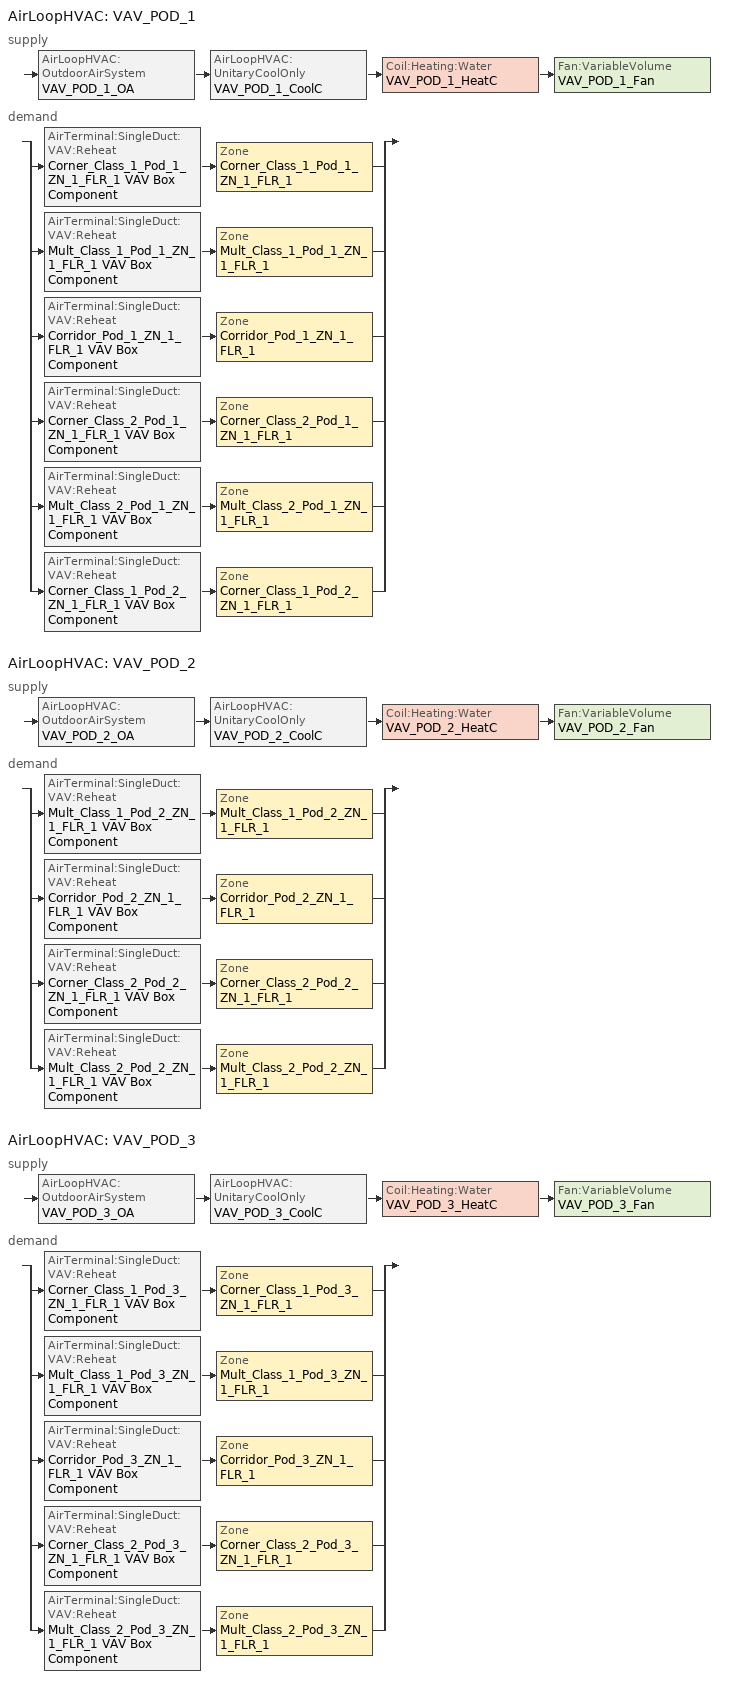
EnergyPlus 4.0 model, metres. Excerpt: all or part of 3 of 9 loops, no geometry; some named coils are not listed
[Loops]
AirLoopHVAC 'VAV_POD_1'
 supply: AirLoopHVAC:OutdoorAirSystem 'VAV_POD_1_OA' > AirLoopHVAC:UnitaryCoolOnly 'VAV_POD_1_CoolC' > Coil:Heating:Water 'VAV_POD_1_HeatC' > Fan:VariableVolume 'VAV_POD_1_Fan'
 demand: split
  | AirTerminal:SingleDuct:VAV:Reheat 'Corner_Class_1_Pod_1_ZN_1_FLR_1 VAV Box Component' > Zone 'Corner_Class_1_Pod_1_ZN_1_FLR_1'
  | AirTerminal:SingleDuct:VAV:Reheat 'Mult_Class_1_Pod_1_ZN_1_FLR_1 VAV Box Component' > Zone 'Mult_Class_1_Pod_1_ZN_1_FLR_1'
  | AirTerminal:SingleDuct:VAV:Reheat 'Corridor_Pod_1_ZN_1_FLR_1 VAV Box Component' > Zone 'Corridor_Pod_1_ZN_1_FLR_1'
  | AirTerminal:SingleDuct:VAV:Reheat 'Corner_Class_2_Pod_1_ZN_1_FLR_1 VAV Box Component' > Zone 'Corner_Class_2_Pod_1_ZN_1_FLR_1'
  | AirTerminal:SingleDuct:VAV:Reheat 'Mult_Class_2_Pod_1_ZN_1_FLR_1 VAV Box Component' > Zone 'Mult_Class_2_Pod_1_ZN_1_FLR_1'
  | AirTerminal:SingleDuct:VAV:Reheat 'Corner_Class_1_Pod_2_ZN_1_FLR_1 VAV Box Component' > Zone 'Corner_Class_1_Pod_2_ZN_1_FLR_1'
AirLoopHVAC 'VAV_POD_2'
 supply: AirLoopHVAC:OutdoorAirSystem 'VAV_POD_2_OA' > AirLoopHVAC:UnitaryCoolOnly 'VAV_POD_2_CoolC' > Coil:Heating:Water 'VAV_POD_2_HeatC' > Fan:VariableVolume 'VAV_POD_2_Fan'
 demand: split
  | AirTerminal:SingleDuct:VAV:Reheat 'Mult_Class_1_Pod_2_ZN_1_FLR_1 VAV Box Component' > Zone 'Mult_Class_1_Pod_2_ZN_1_FLR_1'
  | AirTerminal:SingleDuct:VAV:Reheat 'Corridor_Pod_2_ZN_1_FLR_1 VAV Box Component' > Zone 'Corridor_Pod_2_ZN_1_FLR_1'
  | AirTerminal:SingleDuct:VAV:Reheat 'Corner_Class_2_Pod_2_ZN_1_FLR_1 VAV Box Component' > Zone 'Corner_Class_2_Pod_2_ZN_1_FLR_1'
  | AirTerminal:SingleDuct:VAV:Reheat 'Mult_Class_2_Pod_2_ZN_1_FLR_1 VAV Box Component' > Zone 'Mult_Class_2_Pod_2_ZN_1_FLR_1'
AirLoopHVAC 'VAV_POD_3'
 supply: AirLoopHVAC:OutdoorAirSystem 'VAV_POD_3_OA' > AirLoopHVAC:UnitaryCoolOnly 'VAV_POD_3_CoolC' > Coil:Heating:Water 'VAV_POD_3_HeatC' > Fan:VariableVolume 'VAV_POD_3_Fan'
 demand: split
  | AirTerminal:SingleDuct:VAV:Reheat 'Corner_Class_1_Pod_3_ZN_1_FLR_1 VAV Box Component' > Zone 'Corner_Class_1_Pod_3_ZN_1_FLR_1'
  | AirTerminal:SingleDuct:VAV:Reheat 'Mult_Class_1_Pod_3_ZN_1_FLR_1 VAV Box Component' > Zone 'Mult_Class_1_Pod_3_ZN_1_FLR_1'
  | AirTerminal:SingleDuct:VAV:Reheat 'Corridor_Pod_3_ZN_1_FLR_1 VAV Box Component' > Zone 'Corridor_Pod_3_ZN_1_FLR_1'
  | AirTerminal:SingleDuct:VAV:Reheat 'Corner_Class_2_Pod_3_ZN_1_FLR_1 VAV Box Component' > Zone 'Corner_Class_2_Pod_3_ZN_1_FLR_1'
  | AirTerminal:SingleDuct:VAV:Reheat 'Mult_Class_2_Pod_3_ZN_1_FLR_1 VAV Box Component' > Zone 'Mult_Class_2_Pod_3_ZN_1_FLR_1'
[Fan:VariableVolume] Availability Schedule=HVACOperationSchd; Pressure Rise=1109.648; Maximum Flow Rate {m3/s}=AUTOSIZE; Minimum Flow Rate {m3/s}=0; Motor In Airstream Fraction=1; Fan Coefficient 1=0.0407599; Fan Coefficient 2=0.088045; Fan Coefficient 3=-0.0729261; Fan Coefficient 4=0.94374; Fan Coefficient 5=0
Name | Fan Efficiency | Motor Efficiency
VAV_POD_1_Fan | 0.5915 | 0.91
VAV_POD_2_Fan; VAV_POD_3_Fan | 0.58175 | 0.895
[Coil:Cooling:DX:TwoSpeed] Availablility Schedule=ALWAYS_ON; Rated High Speed Total Cooling Capacity {W}=AUTOSIZE; Rated High Speed Sensible Heat Ratio=AUTOSIZE; Rated High Speed Air Flow Rate {m3/s}=AUTOSIZE; Total Cooling Capacity Function of Temperature Curve=CoolCStandard10Ton_CapFT; Total Cooling Capacity Function of Flow Fraction Curve=CoolCStandard10Ton_CapFF; Energy Input Ratio Function of Temperature Curve=CoolCStandard10Ton_EIRFT; Energy Input Ratio Function of Flow Fraction Curve=CoolCStandard10Ton_EIRFFF; Part Load Fraction Correlation Curve=CoolCStandard10Ton_PLR; Rated Low Speed Total Cooling Capacity {W}=AUTOSIZE; Rated Low Speed Sensible Heat Ratio=0.69; Rated Low Speed Air Flow Rate=AUTOSIZE; Low Speed Total Cooling Capacity Function of Temperature Curve=CoolCStandard10Ton_CapFT; Low Speed Total Cooling Capacity Function of Flow Fraction Curve=CoolCStandard10Ton_EIRFT
Name | Rated High Speed COP | Rated Low Speed COP
VAV_POD_1_CoolC DXCoil | 2.95873 | 2.95873
VAV_POD_2_CoolC DXCoil | 2.93617 | 2.93617
VAV_POD_3_CoolC DXCoil | 2.96919 | 2.96919
[Coil:Heating:Water] Availablility Schedule=ALWAYS_ON; U-Factor Times Area Value {W/K}=AUTOSIZE; Maximum Water Flow Rate {m3/s}=AUTOSIZE; Coil Peformance input method=UFactorTimesAreaAndDesignWaterFlowRate; Nominal Capacity=AUTOSIZE; Design Inlet Water Temperature=82.2; Design Inlet Air Temperature=16.6; Design Outlet Water Temperature=71.1; Design Outlet Air Temperature=32.2
VAV_POD_1_HeatC; VAV_POD_2_HeatC; VAV_POD_3_HeatC
[AirTerminal:SingleDuct:VAV:Reheat] Availability Schedule=ALWAYS_ON; Maximum Air Flow Rate {m3/s}=AUTOSIZE; Zone Minimum Air Flow Input Method=Constant; Constant Minimum Air Flow Fraction=0.3; Maximum Hot Water or Steam Flow Rate {m3/s}=AUTOSIZE; Minimum Hot Water or Steam Flow Rate {m3/s}=0; Convergence Tolerance=0.001; Damper Heating Action=NORMAL
Name | Reheat Coil
Corner_Class_1_Pod_1_ZN_1_FLR_1 VAV Box Component | Corner_Class_1_Pod_1_ZN_1_FLR_1 VAV Box Reheat Coil
Corner_Class_1_Pod_2_ZN_1_FLR_1 VAV Box Component | Corner_Class_1_Pod_2_ZN_1_FLR_1 VAV Box Reheat Coil
Corner_Class_1_Pod_3_ZN_1_FLR_1 VAV Box Component | Corner_Class_1_Pod_3_ZN_1_FLR_1 VAV Box Reheat Coil
Corner_Class_2_Pod_1_ZN_1_FLR_1 VAV Box Component | Corner_Class_2_Pod_1_ZN_1_FLR_1 VAV Box Reheat Coil
Corner_Class_2_Pod_2_ZN_1_FLR_1 VAV Box Component | Corner_Class_2_Pod_2_ZN_1_FLR_1 VAV Box Reheat Coil
Corner_Class_2_Pod_3_ZN_1_FLR_1 VAV Box Component | Corner_Class_2_Pod_3_ZN_1_FLR_1 VAV Box Reheat Coil
Corridor_Pod_1_ZN_1_FLR_1 VAV Box Component | Corridor_Pod_1_ZN_1_FLR_1 VAV Box Reheat Coil
Corridor_Pod_2_ZN_1_FLR_1 VAV Box Component | Corridor_Pod_2_ZN_1_FLR_1 VAV Box Reheat Coil
Corridor_Pod_3_ZN_1_FLR_1 VAV Box Component | Corridor_Pod_3_ZN_1_FLR_1 VAV Box Reheat Coil
Mult_Class_1_Pod_1_ZN_1_FLR_1 VAV Box Component | Mult_Class_1_Pod_1_ZN_1_FLR_1 VAV Box Reheat Coil
Mult_Class_1_Pod_2_ZN_1_FLR_1 VAV Box Component | Mult_Class_1_Pod_2_ZN_1_FLR_1 VAV Box Reheat Coil
Mult_Class_1_Pod_3_ZN_1_FLR_1 VAV Box Component | Mult_Class_1_Pod_3_ZN_1_FLR_1 VAV Box Reheat Coil
Mult_Class_2_Pod_1_ZN_1_FLR_1 VAV Box Component | Mult_Class_2_Pod_1_ZN_1_FLR_1 VAV Box Reheat Coil
Mult_Class_2_Pod_2_ZN_1_FLR_1 VAV Box Component | Mult_Class_2_Pod_2_ZN_1_FLR_1 VAV Box Reheat Coil
Mult_Class_2_Pod_3_ZN_1_FLR_1 VAV Box Component | Mult_Class_2_Pod_3_ZN_1_FLR_1 VAV Box Reheat Coil
[Zone equipment]
Corner_Class_1_Pod_1_ZN_1_FLR_1: Corner_Class_1_Pod_1_ZN_1_FLR_1 VAV Box Component
Corner_Class_1_Pod_2_ZN_1_FLR_1: Corner_Class_1_Pod_2_ZN_1_FLR_1 VAV Box Component
Corner_Class_1_Pod_3_ZN_1_FLR_1: Corner_Class_1_Pod_3_ZN_1_FLR_1 VAV Box Component
Corner_Class_2_Pod_1_ZN_1_FLR_1: Corner_Class_2_Pod_1_ZN_1_FLR_1 VAV Box Component
Corner_Class_2_Pod_2_ZN_1_FLR_1: Corner_Class_2_Pod_2_ZN_1_FLR_1 VAV Box Component
Corner_Class_2_Pod_3_ZN_1_FLR_1: Corner_Class_2_Pod_3_ZN_1_FLR_1 VAV Box Component
Corridor_Pod_1_ZN_1_FLR_1: Corridor_Pod_1_ZN_1_FLR_1 VAV Box Component
Corridor_Pod_2_ZN_1_FLR_1: Corridor_Pod_2_ZN_1_FLR_1 VAV Box Component
Corridor_Pod_3_ZN_1_FLR_1: Corridor_Pod_3_ZN_1_FLR_1 VAV Box Component
Mult_Class_1_Pod_1_ZN_1_FLR_1: Mult_Class_1_Pod_1_ZN_1_FLR_1 VAV Box Component
Mult_Class_1_Pod_2_ZN_1_FLR_1: Mult_Class_1_Pod_2_ZN_1_FLR_1 VAV Box Component
Mult_Class_1_Pod_3_ZN_1_FLR_1: Mult_Class_1_Pod_3_ZN_1_FLR_1 VAV Box Component
Mult_Class_2_Pod_1_ZN_1_FLR_1: Mult_Class_2_Pod_1_ZN_1_FLR_1 VAV Box Component
Mult_Class_2_Pod_2_ZN_1_FLR_1: Mult_Class_2_Pod_2_ZN_1_FLR_1 VAV Box Component
Mult_Class_2_Pod_3_ZN_1_FLR_1: Mult_Class_2_Pod_3_ZN_1_FLR_1 VAV Box Component
[Sizing:Zone] Zone Cooling Design Supply Air Temperature {C}=12.8; Zone Heating Design Supply Air Temperature {C}=50; Zone Cooling Design Supply Air Humidity Ratio {kg-H20/kg-air}=0.0085; Zone Heating Design Supply Air Humidity Ratio {kg-H20/kg-air}=0.008; Cooling Design Air Flow Method {Flow/Zone | DesignDay | DesignDayWithLimit}=DesignDay; Heating Design Air Flow Method {Flow/Zone | DesignDay}=DesignDay
Name | Outdoor Air Method | Outside Air Flow per Person {(m3/s)/person} | Outside Air Flow per Zone Floor Area {(m3/s)/m2}
Corner_Class_1_Pod_1_ZN_1_FLR_1; Corner_Class_1_Pod_2_ZN_1_FLR_1; Corner_Class_1_Pod_3_ZN_1_FLR_1; Corner_Class_2_Pod_1_ZN_1_FLR_1; Corner_Class_2_Pod_2_ZN_1_FLR_1; Corner_Class_2_Pod_3_ZN_1_FLR_1; Mult_Class_1_Pod_1_ZN_1_FLR_1; Mult_Class_1_Pod_2_ZN_1_FLR_1; Mult_Class_1_Pod_3_ZN_1_FLR_1; Mult_Class_2_Pod_1_ZN_1_FLR_1; Mult_Class_2_Pod_2_ZN_1_FLR_1; Mult_Class_2_Pod_3_ZN_1_FLR_1 | Flow/Person | 0.008
Corridor_Pod_1_ZN_1_FLR_1; Corridor_Pod_2_ZN_1_FLR_1; Corridor_Pod_3_ZN_1_FLR_1 | Flow/Area |  | 0.0005
[ZoneControl:Thermostat] Control Type Schedule=Dual Zone Control Type Sched
Name | Zone | Control 1
Corner_Class_1_Pod_1_ZN_1_FLR_1 Thermostat | Corner_Class_1_Pod_1_ZN_1_FLR_1 | Corner_Class_1_Pod_1_ZN_1_FLR_1 DualSPSched
Corner_Class_1_Pod_2_ZN_1_FLR_1 Thermostat | Corner_Class_1_Pod_2_ZN_1_FLR_1 | Corner_Class_1_Pod_2_ZN_1_FLR_1 DualSPSched
Corner_Class_1_Pod_3_ZN_1_FLR_1 Thermostat | Corner_Class_1_Pod_3_ZN_1_FLR_1 | Corner_Class_1_Pod_3_ZN_1_FLR_1 DualSPSched
Corner_Class_2_Pod_1_ZN_1_FLR_1 Thermostat | Corner_Class_2_Pod_1_ZN_1_FLR_1 | Corner_Class_2_Pod_1_ZN_1_FLR_1 DualSPSched
Corner_Class_2_Pod_2_ZN_1_FLR_1 Thermostat | Corner_Class_2_Pod_2_ZN_1_FLR_1 | Corner_Class_2_Pod_2_ZN_1_FLR_1 DualSPSched
Corner_Class_2_Pod_3_ZN_1_FLR_1 Thermostat | Corner_Class_2_Pod_3_ZN_1_FLR_1 | Corner_Class_2_Pod_3_ZN_1_FLR_1 DualSPSched
Corridor_Pod_1_ZN_1_FLR_1 Thermostat | Corridor_Pod_1_ZN_1_FLR_1 | Corridor_Pod_1_ZN_1_FLR_1 DualSPSched
Corridor_Pod_2_ZN_1_FLR_1 Thermostat | Corridor_Pod_2_ZN_1_FLR_1 | Corridor_Pod_2_ZN_1_FLR_1 DualSPSched
Corridor_Pod_3_ZN_1_FLR_1 Thermostat | Corridor_Pod_3_ZN_1_FLR_1 | Corridor_Pod_3_ZN_1_FLR_1 DualSPSched
Mult_Class_1_Pod_1_ZN_1_FLR_1 Thermostat | Mult_Class_1_Pod_1_ZN_1_FLR_1 | Mult_Class_1_Pod_1_ZN_1_FLR_1 DualSPSched
Mult_Class_1_Pod_2_ZN_1_FLR_1 Thermostat | Mult_Class_1_Pod_2_ZN_1_FLR_1 | Mult_Class_1_Pod_2_ZN_1_FLR_1 DualSPSched
Mult_Class_1_Pod_3_ZN_1_FLR_1 Thermostat | Mult_Class_1_Pod_3_ZN_1_FLR_1 | Mult_Class_1_Pod_3_ZN_1_FLR_1 DualSPSched
Mult_Class_2_Pod_1_ZN_1_FLR_1 Thermostat | Mult_Class_2_Pod_1_ZN_1_FLR_1 | Mult_Class_2_Pod_1_ZN_1_FLR_1 DualSPSched
Mult_Class_2_Pod_2_ZN_1_FLR_1 Thermostat | Mult_Class_2_Pod_2_ZN_1_FLR_1 | Mult_Class_2_Pod_2_ZN_1_FLR_1 DualSPSched
Mult_Class_2_Pod_3_ZN_1_FLR_1 Thermostat | Mult_Class_2_Pod_3_ZN_1_FLR_1 | Mult_Class_2_Pod_3_ZN_1_FLR_1 DualSPSched
[ThermostatSetpoint:DualSetpoint]
Name | Heating Setpoint Temperature Schedule | Cooling Setpoint Temperature Schedule
Corner_Class_1_Pod_1_ZN_1_FLR_1 DualSPSched; Corner_Class_1_Pod_2_ZN_1_FLR_1 DualSPSched; Corner_Class_1_Pod_3_ZN_1_FLR_1 DualSPSched; Corner_Class_2_Pod_1_ZN_1_FLR_1 DualSPSched; Corner_Class_2_Pod_2_ZN_1_FLR_1 DualSPSched; Corner_Class_2_Pod_3_ZN_1_FLR_1 DualSPSched; Mult_Class_1_Pod_1_ZN_1_FLR_1 DualSPSched; Mult_Class_1_Pod_2_ZN_1_FLR_1 DualSPSched; Mult_Class_1_Pod_3_ZN_1_FLR_1 DualSPSched; Mult_Class_2_Pod_1_ZN_1_FLR_1 DualSPSched; Mult_Class_2_Pod_2_ZN_1_FLR_1 DualSPSched; Mult_Class_2_Pod_3_ZN_1_FLR_1 DualSPSched | HTGSETP_SCH | CLGSETP_SCH
Corridor_Pod_1_ZN_1_FLR_1 DualSPSched; Corridor_Pod_2_ZN_1_FLR_1 DualSPSched; Corridor_Pod_3_ZN_1_FLR_1 DualSPSched | HTGSETP_SCH_BathCorrMechKitchen | CLGSETP_SCH_BathCorrMechKitchen
[SetpointManager:Scheduled] Control Variable {Temperature | others }=Temperature; Schedule=Seasonal-Reset-Supply-Air-Temp-Sch
Name | Setpoint Node or NodeList
VAV_POD_1 SAT setpoint | VAV_POD_1 Supply Equipment Outlet Node
VAV_POD_2 SAT setpoint | VAV_POD_2 Supply Equipment Outlet Node
VAV_POD_3 SAT setpoint | VAV_POD_3 Supply Equipment Outlet Node
[Sizing:System] Type Of Load To Size On {Sensible}=Sensible; Design Outdoor Air Flow Rate {m3/s}=AUTOSIZE; Minimum System Air Flow Ratio=0.3; Preheat Design Temperature {C}=7; Preheat Design Humidity Ratio {kg-H2O/kg-air}=0.008; Precool Design Temperature {C}=12.8; Precool Design Humidity Ratio {kg-H2O/kg-air}=0.008; Central Cooling Design Supply Air Temperature {C}=12.8; Central Heating Design Supply Air Temperature {C}=16.7; Sizing Option {Coincident | NonCoincident}=NonCoincident; 100% Outdoor Air in Cooling {Yes | No}=No; 100% Outdoor Air in Heating {Yes | No}=No; Central Cooling Design Supply Air Humidity Ratio {kg-H2O/kg-air}=0.0085; Central Heating Design Supply Air Humidity Ratio {kg-H2O/kg-air}=0.008; Cooling Design Air Flow Method=DesignDay; Heating Design Air Flow Method=DesignDay
VAV_POD_1; VAV_POD_2; VAV_POD_3
[Controller:OutdoorAir] Minimum Outdoor Air Flow Rate {m3/s}=AUTOSIZE; Maximum Outdoor Air Flow Rate {m3/s}=AUTOSIZE; Economizer Control Type=DifferentialDryBulb; Economizer Control Action Type=ModulateFlow; Economizer Maximum Limit Dry-Bulb Temperature {C}=28; Economizer Maximum Limit Enthalpy {J/kg}=64000; Economizer Minimum Limit Dry-Bulb Temperature {C}=-100; Lockout Type=NoLockout; Minimum Limit Type=FixedMinimum; Minimum Outdoor Air Schedule=MinOA_Sched
VAV_POD_1_OA_Controller; VAV_POD_2_OA_Controller; VAV_POD_3_OA_Controller
[Controller:WaterCoil] Control Variable {Temperature | HumidityRatio | TemperatureAndHumidityRatio | Flow}=Temperature; Action {Normal | Reverse}=Normal; Actuator Variable {FLOW}=Flow; Controller Convergence Tolerance {delta C} [Delta temp from setpoint]=0.0001; Maximum Actuated Flow {m3/s}=AUTOSIZE; Minimum Actuated Flow {m3/s}=0
VAV_POD_1_HeatC_Controller; VAV_POD_2_HeatC_Controller; VAV_POD_3_HeatC_Controller
[AirLoopHVAC] Design Supply Air Flow Rate {m3/s}=AUTOSIZE
VAV_POD_1; VAV_POD_2; VAV_POD_3
[AirLoopHVAC:UnitaryCoolOnly] Availablility Schedule=ALWAYS_ON
Name | Cooling Coil
VAV_POD_1_CoolC | VAV_POD_1_CoolC DXCoil
VAV_POD_2_CoolC | VAV_POD_2_CoolC DXCoil
VAV_POD_3_CoolC | VAV_POD_3_CoolC DXCoil
[SetpointManager:MixedAir]
Name | Control Variable {Temperature} | Setpoint Node or NodeList | Control Variable
VAV_POD_1_CoolC SAT Manager; VAV_POD_2_CoolC SAT Manager; VAV_POD_3_CoolC SAT Manager | Temperature
VAV_POD_1_HeatC SAT Manager | Temperature | VAV_POD_1_HeatC-VAV_POD_1_FanNode
VAV_POD_1_OAMixed Air Temp Manager |  | VAV_POD_1_OA-VAV_POD_1_CoolCNode | Temperature
VAV_POD_2_HeatC SAT Manager | Temperature | VAV_POD_2_HeatC-VAV_POD_2_FanNode
VAV_POD_2_OAMixed Air Temp Manager |  | VAV_POD_2_OA-VAV_POD_2_CoolCNode | Temperature
VAV_POD_3_HeatC SAT Manager | Temperature | VAV_POD_3_HeatC-VAV_POD_3_FanNode
VAV_POD_3_OAMixed Air Temp Manager |  | VAV_POD_3_OA-VAV_POD_3_CoolCNode | Temperature
[Schedule:Compact]
ALWAYS_ON: Through: 12/31, For: AllDays, Until: 24:00, 1
CLGSETP_SCH: Temperature, Through: 6/30, For: SummerDesignDay, Until: 24:00, 24, For: WeekEnds Holidays WinterDesignDay, Until: 24:00, 27, For: AllOtherDays, Until: 06:00, 27, Until: 21:00, 24, Until: 24:00, 27, Through: 9/1, For: SummerDesignDay, Until: 24:00, 24, For: WeekEnds Holidays WinterDesignDay, Until: 24:00, 27, For: AllOtherDays, Until: 07:00, 27, Until: 18:00, 24, Until: 24:00, 27, Through: 12/31, For: SummerDesignDay, Until: 24:00, 24, For: WeekEnds Holidays WinterDesignDay, Until: 24:00, 27, For: AllOtherDays, Until: 06:00, 27, Until: 21:00, 24, Until: 24:00, 27
CLGSETP_SCH_BathCorrMechKitchen: Temperature, Through: 12/31, For: SummerDesignDay, Until: 06:00, 27, Until: 21:00, 24, Until: 24:00, 27, For: AllOtherDays, Until: 24:00, 27
HTGSETP_SCH: Temperature, Through: 6/30, For: WinterDesignDay, Until: 24:00, 21, For: WeekEnds Holidays SummerDesignDay, Until: 24:00, 16, For: AllOtherDays, Until: 06:00, 16, Until: 21:00, 21, Until: 24:00, 16, Through: 9/1, For: WinterDesignDay, Until: 24:00, 21, For: WeekEnds Holidays SummerDesignDay, Until: 24:00, 16, For: AllOtherDays, Until: 07:00, 16, Until: 18:00, 21, Until: 24:00, 16, Through: 12/31, For: WinterDesignDay, Until: 24:00, 21, For: WeekEnds Holidays SummerDesignDay, Until: 24:00, 16, For: AllOtherDays, Until: 06:00, 16, Until: 21:00, 21, Until: 24:00, 16
HTGSETP_SCH_BathCorrMechKitchen: Temperature, Through: 12/31, For: WinterDesignDay, Until: 06:00, 16, Until: 21:00, 21, Until: 24:00, 16, For: AllOtherDays, Until: 24:00, 16
HVACOperationSchd; MinOA_Sched: Through: 12/31, For: Weekdays SummerDesignDay, Until: 06:00, 0, Until: 21:00, 1, Until: 24:00, 0, For: AllOtherDays, Until: 24:00, 0
Seasonal-Reset-Supply-Air-Temp-Sch: Through: 12/31, For: AllDays, Until: 24:00, 12.8
Dual Zone Control Type Sched: Through: 12/31, For: AllDays, Until: 24:00, 4
[Curve:Biquadratic] Minimum Value of x=17; Maximum Value of x=22; Minimum Value of y=13; Maximum Value of y=46
Name | Coefficient1 Constant | Coefficient2 x | Coefficient3 x**2 | Coefficient4 y | Coefficient5 y**2 | Coefficient6 x*y
CoolCStandard10Ton_CapFT | 0.42415 | 0.04426 | -0.00042 | 0.00333 | -0.00008 | -0.00021
CoolCStandard10Ton_EIRFT | 1.23649 | -0.02431 | 0.00057 | -0.01434 | 0.00063 | -0.00038
[Curve:Quadratic]
Name | Coefficient1 Constant | Coefficient2 x | Coefficient3 x**2 | Minimum Value of x | Maximum Value of x
CoolCStandard10Ton_CapFF | 0.77136 | 0.34053 | -0.11088 | 0.75918 | 1.13877
CoolCStandard10Ton_EIRFFF | 1.2055 | -0.32953 | 0.12308 | 0.75918 | 1.13877
CoolCStandard10Ton_PLR | 0.771 | 0.229 | 0 | 0 | 1
